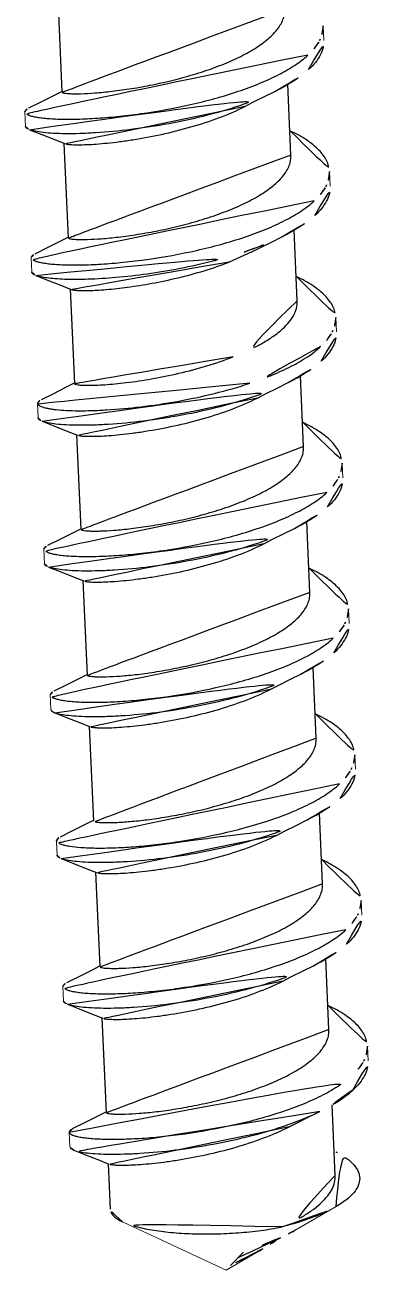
# Model space of a CAD drawing. Extents: x 16296675204 to 16296683393, y -37409618576 to -37409617244.
# Drawn here: x 16296678831.97 to 16296678836.52, y -37409617782 to -37409617765.51 of the extents above; entities that cross this region are included whole.
import ezdxf

# ---------------------------------------------------------------- set-up
doc = ezdxf.new("R2010")
doc.units = 0
doc.header["$LTSCALE"] = 10
doc.header["$MEASUREMENT"] = 0
doc.linetypes.add('ACAD_ISO02W100', pattern=[15, 12, -3])
doc.layers.get('0').update_dxf_attribs({"linetype": 'CONTINUOUS'})
doc.layers.add('虚线', color=8, linetype='ACAD_ISO02W100', lineweight=20)

msp = doc.modelspace()

# ---------------------------------------------------------------- linework, layer by layer
at = {"color": 7, "linetype": 'Continuous'}
for p, q in [((16296678832.401791, -37409617765.143341), (16296678832.45612, -37409617766.393822)), ((16296678835.495239, -37409617767.228951), (16296678835.45454, -37409617766.292374)), ((16296678832.373381, -37409617767.028862), (16296678832.49519, -37409617767.077873)), ((16296678832.48567, -37409617767.074043), (16296678832.540001, -37409617768.324516)), ((16296678835.579121, -37409617769.159653), (16296678835.53837, -37409617768.221848)), ((16296678834.96612, -37409617768.516792), (16296678834.67477, -37409617768.646591)), ((16296678832.453569, -37409617768.958076), (16296678832.579069, -37409617769.008553)), ((16296678832.569559, -37409617769.00473), (16296678832.62389, -37409617770.255211)), ((16296678835.663, -37409617771.09034), (16296678835.622311, -37409617770.153671)), ((16296678832.537451, -37409617770.888771), (16296678832.66296, -37409617770.939247)), ((16296678832.65344, -37409617770.935417), (16296678832.707769, -37409617772.185913)), ((16296678835.746889, -37409617773.021027), (16296678835.7062, -37409617772.084557)), ((16296678832.62134, -37409617772.819473), (16296678832.74684, -37409617772.869942)), ((16296678832.737329, -37409617772.866112), (16296678832.79166, -37409617774.1166)), ((16296678835.83077, -37409617774.951721), (16296678835.790051, -37409617774.014442)), ((16296678832.311001, -37409617774.572701), (16296678832.319429, -37409617774.590462)), ((16296678832.319429, -37409617774.590462), (16296678832.36323, -37409617774.616158)), ((16296678832.705219, -37409617774.75016), (16296678832.830721, -37409617774.800636)), ((16296678832.821211, -37409617774.796806), (16296678832.87554, -37409617776.047287)), ((16296678835.91466, -37409617776.882423), (16296678835.87396, -37409617775.945747)), ((16296678832.881571, -37409617776.053886), (16296678832.87554, -37409617776.047287)), ((16296678832.39493, -37409617776.328087), (16296678832.386499, -37409617776.310333)), ((16296678832.78911, -37409617776.680847), (16296678832.91461, -37409617776.731331)), ((16296678832.9051, -37409617776.727501), (16296678832.959431, -37409617777.977982)), ((16296678835.998541, -37409617778.81311), (16296678835.957861, -37409617777.876663)), ((16296678832.87299, -37409617778.611542), (16296678832.998489, -37409617778.662018)), ((16296678832.988979, -37409617778.658203), (16296678833.04331, -37409617779.908684)), ((16296678836.08243, -37409617780.743797), (16296678836.04175, -37409617779.807571)), ((16296678832.956869, -37409617780.542236), (16296678833.08238, -37409617780.592712)), ((16296678833.07287, -37409617780.58889), (16296678833.0991, -37409617781.192673)), ((16296678834.98979, -37409617781.740517), (16296678835.18498, -37409617781.648903)), ((16296678835.1227, -37409617781.716583), (16296678835.115459, -37409617781.720741)), ((16296678835.18498, -37409617781.648903), (16296678835.35778, -37409617781.568497)), ((16296678834.693319, -37409617781.938591), (16296678834.867809, -37409617781.760513)), ((16296678834.874861, -37409617781.795502), (16296678834.793409, -37409617781.835136)), ((16296678834.874861, -37409617781.795502), (16296678834.90074, -37409617781.782997)), ((16296678834.90074, -37409617781.782997), (16296678834.98979, -37409617781.740517))]:
    msp.add_line(p, q, dxfattribs=at)
for points in [[(16296678834.882231, -37409617766.586113), (16296678834.991529, -37409617766.530701), (16296678835.153021, -37409617766.450142), (16296678835.291611, -37409617766.381958)], [(16296678832.454281, -37409617766.39019), (16296678832.34803, -37409617766.444069), (16296678832.170509, -37409617766.532677), (16296678832.015341, -37409617766.609047)], [(16296678832.02767, -37409617766.893379), (16296678832.191059, -37409617766.956848), (16296678832.373381, -37409617767.028862)], [(16296678832.53816, -37409617768.320877), (16296678832.431919, -37409617768.374763), (16296678832.2544, -37409617768.463371), (16296678832.09922, -37409617768.539742)], [(16296678834.96612, -37409617768.516792), (16296678835.075411, -37409617768.461403), (16296678835.23691, -37409617768.380836), (16296678835.37549, -37409617768.312637)], [(16296678832.11158, -37409617768.824081), (16296678832.2691, -37409617768.885262), (16296678832.453569, -37409617768.958076)], [(16296678832.622049, -37409617770.251579), (16296678832.5158, -37409617770.305458), (16296678832.33828, -37409617770.394073), (16296678832.183109, -37409617770.470428)], [(16296678835.049999, -37409617770.447487), (16296678835.1593, -37409617770.392082), (16296678835.320789, -37409617770.311531), (16296678835.459379, -37409617770.24334)], [(16296678832.195459, -37409617770.754784), (16296678832.352989, -37409617770.815964), (16296678832.537451, -37409617770.888771)], [(16296678832.705931, -37409617772.182266), (16296678832.599689, -37409617772.236153), (16296678832.422159, -37409617772.32476), (16296678832.266991, -37409617772.401123)], [(16296678835.13389, -37409617772.378181), (16296678835.243179, -37409617772.322777), (16296678835.404671, -37409617772.242233), (16296678835.543261, -37409617772.174026)], [(16296678832.27935, -37409617772.685463), (16296678832.436871, -37409617772.746651), (16296678832.62134, -37409617772.819473)], [(16296678832.78982, -37409617774.112968), (16296678832.683571, -37409617774.166847), (16296678832.50605, -37409617774.255447), (16296678832.35088, -37409617774.331818)], [(16296678835.21777, -37409617774.308884), (16296678835.327061, -37409617774.253471), (16296678835.48856, -37409617774.172913), (16296678835.62715, -37409617774.104729)], [(16296678832.36323, -37409617774.616158), (16296678832.52076, -37409617774.677338), (16296678832.705219, -37409617774.75016)], [(16296678832.873699, -37409617776.043663), (16296678832.76746, -37409617776.097527), (16296678832.589939, -37409617776.186142), (16296678832.434759, -37409617776.262512)], [(16296678835.301649, -37409617776.239571), (16296678835.41095, -37409617776.184174), (16296678835.572439, -37409617776.103607), (16296678835.711029, -37409617776.035423)], [(16296678832.447109, -37409617776.546852), (16296678832.604639, -37409617776.608032), (16296678832.78911, -37409617776.680847)], [(16296678832.95759, -37409617777.97435), (16296678832.851339, -37409617778.028229), (16296678832.67382, -37409617778.116837), (16296678832.51865, -37409617778.193207)], [(16296678835.38554, -37409617778.170273), (16296678835.494829, -37409617778.114861), (16296678835.65633, -37409617778.034302), (16296678835.79491, -37409617777.966118)], [(16296678832.531, -37409617778.477547), (16296678832.68853, -37409617778.538727), (16296678832.87299, -37409617778.611542)], [(16296678833.04147, -37409617779.905037), (16296678832.93523, -37409617779.958923), (16296678832.7577, -37409617780.047531), (16296678832.60253, -37409617780.123901)], [(16296678835.469431, -37409617780.100952), (16296678835.57872, -37409617780.045563), (16296678835.74021, -37409617779.964996), (16296678835.878799, -37409617779.896797)], [(16296678832.614889, -37409617780.408241), (16296678832.772409, -37409617780.469421), (16296678832.956869, -37409617780.542236)]]:
    msp.add_lwpolyline(points, dxfattribs=at)
msp.add_arc((16296678835.162161, -37409617782.350769), 2.130513, 63.614215, 64.7460272, dxfattribs=at)
for points, knots in [([(16296678835.41135, -37409617765.298264), (16296678835.41234, -37409617765.321053), (16296678835.409309, -37409617765.367867), (16296678835.382601, -37409617765.463966), (16296678835.308081, -37409617765.584381), (16296678835.170931, -37409617765.716141), (16296678834.988359, -37409617765.840912), (16296678834.766529, -37409617765.956818), (16296678834.513411, -37409617766.06208), (16296678834.23843, -37409617766.154953), (16296678833.952049, -37409617766.234123), (16296678833.66523, -37409617766.298813), (16296678833.389009, -37409617766.348801), (16296678833.13405, -37409617766.384483), (16296678832.9102, -37409617766.406754), (16296678832.747101, -37409617766.416077), (16296678832.63863, -37409617766.417641), (16296678832.575781, -37409617766.416527), (16296678832.52597, -37409617766.413399), (16296678832.49328, -37409617766.409439), (16296678832.47369, -37409617766.404938), (16296678832.463779, -37409617766.401627), (16296678832.456289, -37409617766.397331), (16296678832.456129, -37409617766.393822)], [0, 0, 0, 0, 0.020473379, 0.041728798, 0.088965914, 0.145235111, 0.211407373, 0.286735407, 0.369456346, 0.45715445, 0.547003048, 0.635953711, 0.72089852, 0.798816075, 0.866904958, 0.922705167, 0.945348959, 0.964216136, 0.979137713, 0.990017197, 0.993933035, 0.996848199, 1, 1, 1, 1]), ([(16296678835.92135, -37409617765.517723), (16296678835.92264, -37409617765.546967), (16296678835.91728, -37409617765.607727), (16296678835.89723, -37409617765.665154), (16296678835.884199, -37409617765.693207)], [0, 0, 0, 0, 0.48629063, 1, 1, 1, 1]), ([(16296678835.884199, -37409617765.693207), (16296678835.882589, -37409617765.696663), (16296678835.875891, -37409617765.710632), (16296678835.868521, -37409617765.724281), (16296678835.862631, -37409617765.734383)], [0, 0, 0, 0, 0.245707587, 1, 1, 1, 1]), ([(16296678835.72937, -37409617766.097992), (16296678835.76149, -37409617766.068321), (16296678835.818781, -37409617766.008522), (16296678835.884899, -37409617765.910873), (16296678835.92412, -37409617765.811287), (16296678835.93117, -37409617765.743317), (16296678835.929741, -37409617765.710823)], [0, 0, 0, 0, 0.292041526, 0.550741374, 0.78281625, 1, 1, 1, 1]), ([(16296678835.862631, -37409617765.734383), (16296678835.854031, -37409617765.74913), (16296678835.813669, -37409617765.811333), (16296678835.76284, -37409617765.866257), (16296678835.720989, -37409617765.904922)], [0, 0, 0, 0, 0.230554103, 1, 1, 1, 1]), ([(16296678835.720989, -37409617765.904922), (16296678835.66835, -37409617765.953552), (16296678835.544439, -37409617766.047241), (16296678835.32917, -37409617766.170563), (16296678835.07604, -37409617766.285439), (16296678834.687201, -37409617766.428596), (16296678834.16083, -37409617766.570549), (16296678833.620609, -37409617766.668121), (16296678833.196211, -37409617766.719688), (16296678832.90448, -37409617766.74382), (16296678832.64188, -37409617766.754898), (16296678832.444679, -37409617766.754272), (16296678832.307079, -37409617766.747612), (16296678832.220619, -37409617766.74044), (16296678832.146111, -37409617766.731018), (16296678832.08448, -37409617766.71991), (16296678832.03484, -37409617766.706581), (16296678831.995331, -37409617766.691544), (16296678831.96776, -37409617766.6716), (16296678831.967091, -37409617766.656898)], [0, 0, 0, 0, 0.054597863, 0.117772364, 0.188714815, 0.266126351, 0.433268236, 0.603274144, 0.683953964, 0.758925557, 0.826238258, 0.884142891, 0.909099898, 0.931175109, 0.95025002, 0.966227437, 0.979060216, 0.988785799, 1, 1, 1, 1]), ([(16296678835.291611, -37409617766.381958), (16296678835.376101, -37409617766.340599), (16296678835.529341, -37409617766.256706), (16296678835.670389, -37409617766.152481), (16296678835.72937, -37409617766.097992)], [0, 0, 0, 0, 0.539521217, 1, 1, 1, 1]), ([(16296678832.02767, -37409617766.893379), (16296678832.051889, -37409617766.902718), (16296678832.112221, -37409617766.917732), (16296678832.21841, -37409617766.933182), (16296678832.35388, -37409617766.943626), (16296678832.516279, -37409617766.948174), (16296678832.70298, -37409617766.945938), (16296678832.99139, -37409617766.932518), (16296678833.38678, -37409617766.894852), (16296678833.882959, -37409617766.818314), (16296678834.38467, -37409617766.708557), (16296678834.858509, -37409617766.56794), (16296678835.15556, -37409617766.448547), (16296678835.291611, -37409617766.381958)], [0, 0, 0, 0, 0.023274835, 0.055459237, 0.096230148, 0.145031457, 0.201128559, 0.263646902, 0.403927526, 0.557104088, 0.713663413, 0.864151134, 1, 1, 1, 1]), ([(16296678831.967091, -37409617766.656898), (16296678831.9669, -37409617766.652878), (16296678831.969271, -37409617766.64373), (16296678831.97928, -37409617766.631599), (16296678831.995041, -37409617766.61969), (16296678832.007971, -37409617766.612663), (16296678832.015341, -37409617766.609047)], [0, 0, 0, 0, 0.169903477, 0.38015767, 0.653504715, 1, 1, 1, 1]), ([(16296678834.882231, -37409617766.586098), (16296678834.77326, -37409617766.641769), (16296678834.53845, -37409617766.742119), (16296678834.16783, -37409617766.862289), (16296678833.783899, -37409617766.957581), (16296678833.46699, -37409617767.016777), (16296678833.227131, -37409617767.051369), (16296678833.06506, -37409617767.070297), (16296678832.91885, -37409617767.083313), (16296678832.79105, -37409617767.090881), (16296678832.68392, -37409617767.093674), (16296678832.599369, -37409617767.092262), (16296678832.543659, -37409617767.088272), (16296678832.51165, -37409617767.082901), (16296678832.49987, -37409617767.079758), (16296678832.495199, -37409617767.077858)], [0, 0, 0, 0, 0.149149321, 0.310484672, 0.474509807, 0.630988682, 0.703233264, 0.769884543, 0.829849333, 0.882139273, 0.925907836, 0.960437192, 0.985216736, 0.99385246, 1, 1, 1, 1]), ([(16296678831.975479, -37409617766.849953), (16296678831.975651, -37409617766.853958), (16296678831.97883, -37409617766.862846), (16296678831.98984, -37409617766.874062), (16296678832.00655, -37409617766.884552), (16296678832.020029, -37409617766.890427), (16296678832.02767, -37409617766.893379)], [0, 0, 0, 0, 0.170000844, 0.380271754, 0.653548251, 1, 1, 1, 1]), ([(16296678835.489281, -37409617766.911568), (16296678835.563601, -37409617766.946892), (16296678835.697109, -37409617767.019417), (16296678835.84133, -37409617767.132309), (16296678835.924219, -37409617767.228943), (16296678835.96822, -37409617767.300262), (16296678835.996309, -37409617767.373528), (16296678836.00415, -37409617767.423782), (16296678836.00523, -37409617767.448448)], [0, 0, 0, 0, 0.316990066, 0.583646465, 0.699612004, 0.805856751, 0.904870208, 1, 1, 1, 1]), ([(16296678835.49522, -37409617767.228951), (16296678835.49621, -37409617767.251747), (16296678835.49321, -37409617767.298561), (16296678835.466471, -37409617767.394661), (16296678835.391979, -37409617767.515083), (16296678835.25482, -37409617767.646843), (16296678835.07225, -37409617767.771606), (16296678834.85041, -37409617767.887497), (16296678834.59729, -37409617767.992767), (16296678834.322321, -37409617768.085632), (16296678834.03594, -37409617768.16481), (16296678833.749109, -37409617768.2295), (16296678833.472891, -37409617768.279503), (16296678833.21793, -37409617768.315178), (16296678832.99408, -37409617768.337448), (16296678832.83098, -37409617768.346764), (16296678832.722521, -37409617768.348343), (16296678832.65966, -37409617768.347214), (16296678832.609859, -37409617768.344093), (16296678832.577169, -37409617768.340141), (16296678832.55757, -37409617768.335617), (16296678832.54767, -37409617768.332321), (16296678832.540159, -37409617768.328033), (16296678832.54001, -37409617768.324516)], [0, 0, 0, 0, 0.020473109, 0.041728852, 0.088964898, 0.145233819, 0.211407294, 0.286736722, 0.36945788, 0.457155013, 0.547002835, 0.63595387, 0.720899785, 0.798817581, 0.86690496, 0.922702885, 0.945351231, 0.964212898, 0.979139644, 0.990015343, 0.993929586, 0.996847636, 1, 1, 1, 1]), ([(16296678836.00523, -37409617767.448448), (16296678836.006531, -37409617767.477821), (16296678836.00111, -37409617767.538818), (16296678835.9809, -37409617767.596443), (16296678835.96776, -37409617767.624588)], [0, 0, 0, 0, 0.486192478, 1, 1, 1, 1]), ([(16296678835.813259, -37409617768.028687), (16296678835.84536, -37409617767.999031), (16296678835.90262, -37409617767.939262), (16296678835.968731, -37409617767.84166), (16296678836.007959, -37409617767.742126), (16296678836.015039, -37409617767.674202), (16296678836.01363, -37409617767.641724)], [0, 0, 0, 0, 0.292048077, 0.550747257, 0.782820688, 1, 1, 1, 1]), ([(16296678835.947559, -37409617767.663277), (16296678835.93894, -37409617767.678177), (16296678835.898399, -37409617767.741096), (16296678835.84713, -37409617767.796593), (16296678835.804871, -37409617767.835617)], [0, 0, 0, 0, 0.230375107, 1, 1, 1, 1]), ([(16296678835.96776, -37409617767.624588), (16296678835.966249, -37409617767.627831), (16296678835.95994, -37409617767.640953), (16296678835.953051, -37409617767.653778), (16296678835.947559, -37409617767.663277)], [0, 0, 0, 0, 0.245966155, 1, 1, 1, 1]), ([(16296678835.804871, -37409617767.835617), (16296678835.75223, -37409617767.884247), (16296678835.6283, -37409617767.977951), (16296678835.41301, -37409617768.101273), (16296678835.15984, -37409617768.216164), (16296678834.77095, -37409617768.359337), (16296678834.244551, -37409617768.501282), (16296678833.704309, -37409617768.598846), (16296678833.27989, -37409617768.650398), (16296678832.988171, -37409617768.67453), (16296678832.725599, -37409617768.685593), (16296678832.528419, -37409617768.684967), (16296678832.390841, -37409617768.678299), (16296678832.304399, -37409617768.671127), (16296678832.22991, -37409617768.661697), (16296678832.168289, -37409617768.650589), (16296678832.11867, -37409617768.637253), (16296678832.07917, -37409617768.622223), (16296678832.05163, -37409617768.602257), (16296678832.05097, -37409617768.587563)], [0, 0, 0, 0, 0.054600543, 0.117783657, 0.188737132, 0.266159541, 0.433309613, 0.60331789, 0.684002339, 0.758972711, 0.826278771, 0.884173677, 0.909125167, 0.931195935, 0.950266523, 0.966240412, 0.979069487, 0.988791659, 1, 1, 1, 1]), ([(16296678835.37549, -37409617768.312637), (16296678835.45998, -37409617768.271301), (16296678835.61322, -37409617768.187424), (16296678835.754271, -37409617768.083183), (16296678835.813259, -37409617768.028687)], [0, 0, 0, 0, 0.53945091, 1, 1, 1, 1]), ([(16296678834.875441, -37409617768.513512), (16296678834.920389, -37409617768.498543), (16296678835.09008, -37409617768.439453), (16296678835.256639, -37409617768.370819), (16296678835.37549, -37409617768.312637)], [0, 0, 0, 0, 0.263643768, 1, 1, 1, 1]), ([(16296678832.05097, -37409617768.587563), (16296678832.050791, -37409617768.583549), (16296678832.053169, -37409617768.574402), (16296678832.063181, -37409617768.562279), (16296678832.07893, -37409617768.550377), (16296678832.09185, -37409617768.543343), (16296678832.09922, -37409617768.539742)], [0, 0, 0, 0, 0.169915353, 0.380200073, 0.6535533, 1, 1, 1, 1]), ([(16296678832.11158, -37409617768.824081), (16296678832.13167, -37409617768.831833), (16296678832.18047, -37409617768.844887), (16296678832.26548, -37409617768.859108), (16296678832.37225, -37409617768.869881), (16296678832.55401, -37409617768.87941), (16296678832.82428, -37409617768.877449), (16296678833.189859, -37409617768.854301), (16296678833.597231, -37409617768.807579), (16296678834.026449, -37409617768.736267), (16296678834.456591, -37409617768.640587), (16296678834.738581, -37409617768.55909), (16296678834.875441, -37409617768.513512)], [0, 0, 0, 0, 0.023014529, 0.053783274, 0.092115092, 0.13766088, 0.248319327, 0.380822512, 0.529134388, 0.68649583, 0.845784146, 1, 1, 1, 1]), ([(16296678834.67477, -37409617768.646591), (16296678834.56595, -37409617768.689133), (16296678834.341419, -37409617768.765717), (16296678833.998911, -37409617768.857758), (16296678833.659559, -37409617768.929047), (16296678833.342131, -37409617768.979553), (16296678833.099211, -37409617769.006607), (16296678832.92905, -37409617769.01873), (16296678832.823919, -37409617769.023247), (16296678832.735901, -37409617769.024178), (16296678832.666241, -37409617769.021988), (16296678832.620081, -37409617769.017937), (16296678832.59321, -37409617769.013031), (16296678832.583151, -37409617769.010208), (16296678832.579081, -37409617769.008553)], [0, 0, 0, 0, 0.163619595, 0.331822259, 0.496383853, 0.648977094, 0.781754885, 0.838514165, 0.887839372, 0.92908934, 0.961746733, 0.985430199, 0.993851252, 1, 1, 1, 1]), ([(16296678832.059361, -37409617768.780663), (16296678832.059549, -37409617768.784683), (16296678832.062731, -37409617768.793571), (16296678832.07374, -37409617768.804771), (16296678832.09046, -37409617768.815247), (16296678832.103939, -37409617768.821129), (16296678832.11158, -37409617768.824081)], [0, 0, 0, 0, 0.169972294, 0.380251106, 0.653586153, 1, 1, 1, 1]), ([(16296678835.57214, -37409617768.841766), (16296678835.64662, -37409617768.877129), (16296678835.78042, -37409617768.949722), (16296678835.924971, -37409617769.062759), (16296678836.008039, -37409617769.159523), (16296678836.052111, -37409617769.230949), (16296678836.08024, -37409617769.304321), (16296678836.088051, -37409617769.354637), (16296678836.08913, -37409617769.379349)], [0, 0, 0, 0, 0.317069623, 0.583760876, 0.699715129, 0.805931528, 0.904908301, 1, 1, 1, 1]), ([(16296678835.579121, -37409617769.159653), (16296678835.58057, -37409617769.193069), (16296678835.572309, -37409617769.26339), (16296678835.528151, -37409617769.365547), (16296678835.454741, -37409617769.46505), (16296678835.354151, -37409617769.561478), (16296678835.228451, -37409617769.654427), (16296678835.02235, -37409617769.777443), (16296678834.850309, -37409617769.854233), (16296678834.72929, -37409617769.901543)], [0, 0, 0, 0, 0.084468713, 0.175528037, 0.278039555, 0.394648873, 0.526115147, 0.671938529, 1, 1, 1, 1]), ([(16296678836.08913, -37409617769.379349), (16296678836.090389, -37409617769.408524), (16296678836.085039, -37409617769.469063), (16296678836.06509, -37409617769.526291), (16296678836.05212, -37409617769.554268)], [0, 0, 0, 0, 0.486351794, 1, 1, 1, 1]), ([(16296678835.897141, -37409617769.959381), (16296678835.92927, -37409617769.929703), (16296678835.986549, -37409617769.869904), (16296678836.052679, -37409617769.77224), (16296678836.09189, -37409617769.672653), (16296678836.09894, -37409617769.604668), (16296678836.097509, -37409617769.572166)], [0, 0, 0, 0, 0.292051707, 0.550748806, 0.782818398, 1, 1, 1, 1]), ([(16296678836.02981, -37409617769.596779), (16296678836.021219, -37409617769.611443), (16296678835.980961, -37409617769.673241), (16296678835.930389, -37409617769.727852), (16296678835.88875, -37409617769.766312)], [0, 0, 0, 0, 0.230654947, 1, 1, 1, 1]), ([(16296678836.05212, -37409617769.554268), (16296678836.05047, -37409617769.557831), (16296678836.04355, -37409617769.572273), (16296678836.035919, -37409617769.586357), (16296678836.02981, -37409617769.596779)], [0, 0, 0, 0, 0.245565464, 1, 1, 1, 1]), ([(16296678835.88875, -37409617769.766312), (16296678835.835461, -37409617769.815536), (16296678835.70982, -37409617769.910332), (16296678835.491369, -37409617770.034859), (16296678835.23439, -37409617770.150726), (16296678835.048719, -37409617770.218567), (16296678834.950939, -37409617770.251129)], [0, 0, 0, 0, 0.204888905, 0.442210902, 0.708951981, 1, 1, 1, 1]), ([(16296678834.72929, -37409617769.901543), (16296678834.61388, -37409617769.946663), (16296678834.37569, -37409617770.027237), (16296678834.01317, -37409617770.122528), (16296678833.65675, -37409617770.194588), (16296678833.37322, -37409617770.236923), (16296678833.16618, -37409617770.259567), (16296678833.03163, -37409617770.270714), (16296678832.91387, -37409617770.277092), (16296678832.8148, -37409617770.279259), (16296678832.73579, -37409617770.277786), (16296678832.678431, -37409617770.27356), (16296678832.643881, -37409617770.267578), (16296678832.628031, -37409617770.26152), (16296678832.62398, -37409617770.257111), (16296678832.623899, -37409617770.255211)], [0, 0, 0, 0, 0.172480272, 0.34952702, 0.521413894, 0.678347525, 0.748337476, 0.811271997, 0.866244616, 0.912441095, 0.949215814, 0.976059777, 0.99272841, 0.997353392, 1, 1, 1, 1]), ([(16296678835.459379, -37409617770.24334), (16296678835.543871, -37409617770.201988), (16296678835.697109, -37409617770.118103), (16296678835.83816, -37409617770.01387), (16296678835.897141, -37409617769.959381)], [0, 0, 0, 0, 0.539499968, 1, 1, 1, 1]), ([(16296678834.950939, -37409617770.251129), (16296678834.79628, -37409617770.302643), (16296678834.477461, -37409617770.393044), (16296678833.99329, -37409617770.495148), (16296678833.51713, -37409617770.566383), (16296678833.13839, -37409617770.601517), (16296678832.86178, -37409617770.614182), (16296678832.68178, -37409617770.61644), (16296678832.524139, -37409617770.612389), (16296678832.40799, -37409617770.604027), (16296678832.32822, -37409617770.594269), (16296678832.27861, -37409617770.586212), (16296678832.236151, -37409617770.577164), (16296678832.200991, -37409617770.567207), (16296678832.17317, -37409617770.556511), (16296678832.152691, -37409617770.545097), (16296678832.13912, -37409617770.532883), (16296678832.135059, -37409617770.522781), (16296678832.134859, -37409617770.518288)], [0, 0, 0, 0, 0.169969886, 0.345127085, 0.515660394, 0.671738197, 0.74149642, 0.804356511, 0.859406159, 0.905882318, 0.925710051, 0.943188311, 0.958273757, 0.970953616, 0.981258983, 0.989287038, 0.995306043, 1, 1, 1, 1]), ([(16296678832.195471, -37409617770.754784), (16296678832.219681, -37409617770.764107), (16296678832.28002, -37409617770.779129), (16296678832.386221, -37409617770.794571), (16296678832.521709, -37409617770.805023), (16296678832.68412, -37409617770.809547), (16296678832.87084, -37409617770.80732), (16296678833.15925, -37409617770.793892), (16296678833.55464, -37409617770.756233), (16296678834.0508, -37409617770.67968), (16296678834.55249, -37409617770.569931), (16296678835.02631, -37409617770.429321), (16296678835.323339, -37409617770.309929), (16296678835.459379, -37409617770.24334)], [0, 0, 0, 0, 0.023277942, 0.0554649, 0.096239823, 0.145048108, 0.201149802, 0.263671785, 0.403950559, 0.557120703, 0.713681163, 0.864163486, 1, 1, 1, 1]), ([(16296678832.134859, -37409617770.518288), (16296678832.13467, -37409617770.514267), (16296678832.137039, -37409617770.505119), (16296678832.147051, -37409617770.492981), (16296678832.1628, -37409617770.481079), (16296678832.175739, -37409617770.474037), (16296678832.183109, -37409617770.470428)], [0, 0, 0, 0, 0.169906992, 0.380145026, 0.653498445, 1, 1, 1, 1]), ([(16296678835.049999, -37409617770.447487), (16296678834.941031, -37409617770.503159), (16296678834.706221, -37409617770.603508), (16296678834.33559, -37409617770.723679), (16296678833.95166, -37409617770.81897), (16296678833.63475, -37409617770.878159), (16296678833.39488, -37409617770.912758), (16296678833.232821, -37409617770.931686), (16296678833.086599, -37409617770.944702), (16296678832.958811, -37409617770.952263), (16296678832.851681, -37409617770.955063), (16296678832.76713, -37409617770.953651), (16296678832.71142, -37409617770.949661), (16296678832.679411, -37409617770.944283), (16296678832.667629, -37409617770.941139), (16296678832.66296, -37409617770.939247)], [0, 0, 0, 0, 0.149150169, 0.310486837, 0.474513135, 0.630992301, 0.703238111, 0.769888065, 0.829853885, 0.882142426, 0.925910121, 0.960439367, 0.985215964, 0.993851966, 1, 1, 1, 1]), ([(16296678832.14324, -37409617770.711357), (16296678832.143431, -37409617770.71537), (16296678832.14662, -37409617770.724258), (16296678832.157631, -37409617770.735474), (16296678832.174339, -37409617770.745949), (16296678832.18782, -37409617770.751823), (16296678832.195471, -37409617770.754784)], [0, 0, 0, 0, 0.170001417, 0.38031259, 0.653588561, 1, 1, 1, 1]), ([(16296678835.65708, -37409617770.772972), (16296678835.73139, -37409617770.808296), (16296678835.864889, -37409617770.880821), (16296678836.0091, -37409617770.993713), (16296678836.09199, -37409617771.090317), (16296678836.135981, -37409617771.161629), (16296678836.16408, -37409617771.234894), (16296678836.171909, -37409617771.285133), (16296678836.173, -37409617771.309799)], [0, 0, 0, 0, 0.317000232, 0.583666773, 0.699629161, 0.805867642, 0.904875914, 1, 1, 1, 1]), ([(16296678835.662991, -37409617771.09034), (16296678835.66398, -37409617771.113129), (16296678835.66098, -37409617771.15995), (16296678835.634239, -37409617771.25605), (16296678835.55975, -37409617771.376457), (16296678835.42259, -37409617771.508217), (16296678835.240021, -37409617771.633003), (16296678835.018181, -37409617771.748894), (16296678834.76506, -37409617771.854156), (16296678834.490089, -37409617771.947021), (16296678834.203699, -37409617772.026192), (16296678833.916889, -37409617772.090889), (16296678833.640659, -37409617772.140877), (16296678833.3857, -37409617772.176559), (16296678833.16185, -37409617772.198837), (16296678832.998751, -37409617772.208153), (16296678832.890289, -37409617772.209717), (16296678832.827431, -37409617772.208603), (16296678832.77763, -37409617772.205482), (16296678832.74494, -37409617772.201523), (16296678832.72534, -37409617772.197006), (16296678832.715441, -37409617772.19371), (16296678832.70793, -37409617772.189407), (16296678832.707781, -37409617772.185913)], [0, 0, 0, 0, 0.020473002, 0.041729138, 0.088965208, 0.145233793, 0.211406747, 0.286736229, 0.369457741, 0.457155141, 0.54700295, 0.635953768, 0.720899608, 0.798817914, 0.866905807, 0.922703783, 0.945350945, 0.964213393, 0.979140238, 0.990015267, 0.993930377, 0.996848763, 1, 1, 1, 1]), ([(16296678836.173, -37409617771.309799), (16296678836.174299, -37409617771.339104), (16296678836.168921, -37409617771.399933), (16296678836.148821, -37409617771.457397), (16296678836.135759, -37409617771.485489)], [0, 0, 0, 0, 0.486262534, 1, 1, 1, 1]), ([(16296678836.135759, -37409617771.485489), (16296678836.13418, -37409617771.488876), (16296678836.127609, -37409617771.502563), (16296678836.120399, -37409617771.515953), (16296678836.114639, -37409617771.525848)], [0, 0, 0, 0, 0.245792502, 1, 1, 1, 1]), ([(16296678835.98103, -37409617771.890083), (16296678836.013149, -37409617771.860397), (16296678836.070419, -37409617771.800613), (16296678836.136551, -37409617771.702957), (16296678836.17576, -37409617771.603394), (16296678836.182819, -37409617771.535423), (16296678836.181391, -37409617771.502937)], [0, 0, 0, 0, 0.292042019, 0.550739331, 0.782814934, 1, 1, 1, 1]), ([(16296678836.114639, -37409617771.525848), (16296678836.106039, -37409617771.540649), (16296678836.065611, -37409617771.603104), (16296678836.014629, -37409617771.658211), (16296678835.972639, -37409617771.697006)], [0, 0, 0, 0, 0.230493294, 1, 1, 1, 1]), ([(16296678835.972639, -37409617771.697006), (16296678835.92, -37409617771.745628), (16296678835.796089, -37409617771.839317), (16296678835.58082, -37409617771.962631), (16296678835.32769, -37409617772.077507), (16296678834.938841, -37409617772.220688), (16296678834.41247, -37409617772.362633), (16296678833.87225, -37409617772.460213), (16296678833.447849, -37409617772.511757), (16296678833.15612, -37409617772.535896), (16296678832.89353, -37409617772.546967), (16296678832.696329, -37409617772.546356), (16296678832.558729, -37409617772.539703), (16296678832.472269, -37409617772.532516), (16296678832.39777, -37409617772.523102), (16296678832.33614, -37409617772.511993), (16296678832.286501, -37409617772.498657), (16296678832.246981, -37409617772.483627), (16296678832.219419, -37409617772.463676), (16296678832.21874, -37409617772.448967)], [0, 0, 0, 0, 0.054597986, 0.117772217, 0.188715866, 0.266129497, 0.433272362, 0.603276075, 0.683956074, 0.75892818, 0.826240366, 0.884144047, 0.90910043, 0.931175064, 0.950249452, 0.966226519, 0.979059587, 0.988785469, 1, 1, 1, 1]), ([(16296678835.543261, -37409617772.174026), (16296678835.62776, -37409617772.132683), (16296678835.781, -37409617772.04879), (16296678835.92205, -37409617771.944557), (16296678835.98103, -37409617771.890083)], [0, 0, 0, 0, 0.539524449, 1, 1, 1, 1]), ([(16296678832.27935, -37409617772.685463), (16296678832.30357, -37409617772.694809), (16296678832.363911, -37409617772.709824), (16296678832.47011, -37409617772.725273), (16296678832.605579, -37409617772.73571), (16296678832.767981, -37409617772.740242), (16296678832.954679, -37409617772.738007), (16296678833.24308, -37409617772.724586), (16296678833.63847, -37409617772.686928), (16296678834.13464, -37409617772.610382), (16296678834.636339, -37409617772.500641), (16296678835.11017, -37409617772.360023), (16296678835.407209, -37409617772.240623), (16296678835.543261, -37409617772.174026)], [0, 0, 0, 0, 0.023277451, 0.055464633, 0.09623774, 0.14503984, 0.201136904, 0.263654313, 0.403933677, 0.557110773, 0.713667872, 0.864152084, 1, 1, 1, 1]), ([(16296678832.21874, -37409617772.448967), (16296678832.218559, -37409617772.444962), (16296678832.22093, -37409617772.435806), (16296678832.23094, -37409617772.423683), (16296678832.246691, -37409617772.411774), (16296678832.259621, -37409617772.404732), (16296678832.266991, -37409617772.401123)], [0, 0, 0, 0, 0.16990336, 0.380157728, 0.653503805, 1, 1, 1, 1]), ([(16296678835.13389, -37409617772.378181), (16296678835.02492, -37409617772.433853), (16296678834.7901, -37409617772.534203), (16296678834.419479, -37409617772.654373), (16296678834.03554, -37409617772.749657), (16296678833.71863, -37409617772.808853), (16296678833.47876, -37409617772.843452), (16296678833.3167, -37409617772.862381), (16296678833.170481, -37409617772.875389), (16296678833.0427, -37409617772.882973), (16296678832.93556, -37409617772.885742), (16296678832.851009, -37409617772.884354), (16296678832.7953, -37409617772.880348), (16296678832.7633, -37409617772.874977), (16296678832.75152, -37409617772.871834), (16296678832.746849, -37409617772.869942)], [0, 0, 0, 0, 0.149151547, 0.310488778, 0.474514623, 0.630994236, 0.703239379, 0.769892041, 0.82985295, 0.88214777, 0.925908982, 0.960442813, 0.985217861, 0.993857596, 1, 1, 1, 1]), ([(16296678832.227131, -37409617772.642014), (16296678832.22731, -37409617772.646027), (16296678832.23048, -37409617772.654922), (16296678832.241489, -37409617772.666138), (16296678832.258209, -37409617772.676643), (16296678832.2717, -37409617772.68251), (16296678832.27935, -37409617772.685463)], [0, 0, 0, 0, 0.169972429, 0.380207642, 0.653495903, 1, 1, 1, 1]), ([(16296678835.740669, -37409617772.703529), (16296678835.815029, -37409617772.738853), (16296678835.94861, -37409617772.811394), (16296678836.092911, -37409617772.924316), (16296678836.17585, -37409617773.020973), (16296678836.21987, -37409617773.092323), (16296678836.247971, -37409617773.165611), (16296678836.2558, -37409617773.215881), (16296678836.256889, -37409617773.240547)], [0, 0, 0, 0, 0.31700398, 0.58366878, 0.699633119, 0.805873057, 0.904878898, 1, 1, 1, 1]), ([(16296678835.746889, -37409617773.021027), (16296678835.747881, -37409617773.043823), (16296678835.744841, -37409617773.090637), (16296678835.718149, -37409617773.186752), (16296678835.64362, -37409617773.307152), (16296678835.50647, -37409617773.438911), (16296678835.323891, -37409617773.563683), (16296678835.10207, -37409617773.679588), (16296678834.848949, -37409617773.784851), (16296678834.573971, -37409617773.877724), (16296678834.28759, -37409617773.956886), (16296678834.000771, -37409617774.021584), (16296678833.72455, -37409617774.071571), (16296678833.469589, -37409617774.107246), (16296678833.245741, -37409617774.129517), (16296678833.08264, -37409617774.138847), (16296678832.974171, -37409617774.140419), (16296678832.91131, -37409617774.139297), (16296678832.861509, -37409617774.136169), (16296678832.828819, -37409617774.132217), (16296678832.809231, -37409617774.127708), (16296678832.79932, -37409617774.124397), (16296678832.791821, -37409617774.12011), (16296678832.79166, -37409617774.1166)], [0, 0, 0, 0, 0.020473564, 0.04172826, 0.088965556, 0.145235416, 0.211408292, 0.286736393, 0.36945677, 0.457154207, 0.547002859, 0.635953903, 0.72089867, 0.798815541, 0.866903441, 0.922703135, 0.9453491, 0.964214973, 0.979136713, 0.990017623, 0.993931108, 0.99684619, 1, 1, 1, 1]), ([(16296678836.256889, -37409617773.240547), (16296678836.258181, -37409617773.26989), (16296678836.252781, -37409617773.330788), (16296678836.23262, -37409617773.388321), (16296678836.219521, -37409617773.416443)], [0, 0, 0, 0, 0.486228803, 1, 1, 1, 1]), ([(16296678836.064911, -37409617773.82077), (16296678836.097019, -37409617773.791107), (16296678836.15428, -37409617773.731331), (16296678836.22039, -37409617773.63372), (16296678836.259621, -37409617773.534187), (16296678836.266701, -37409617773.466248), (16296678836.26528, -37409617773.433769)], [0, 0, 0, 0, 0.292052229, 0.550751429, 0.782822512, 1, 1, 1, 1]), ([(16296678836.198681, -37409617773.456284), (16296678836.190069, -37409617773.4711), (16296678836.14962, -37409617773.533653), (16296678836.098579, -37409617773.588852), (16296678836.05652, -37409617773.627701)], [0, 0, 0, 0, 0.23046739, 1, 1, 1, 1]), ([(16296678836.219521, -37409617773.416443), (16296678836.21797, -37409617773.419777), (16296678836.211479, -37409617773.433289), (16296678836.204359, -37409617773.446503), (16296678836.198681, -37409617773.456284)], [0, 0, 0, 0, 0.245845959, 1, 1, 1, 1]), ([(16296678836.05652, -37409617773.627701), (16296678836.00388, -37409617773.676331), (16296678835.87995, -37409617773.770027), (16296678835.66464, -37409617773.893356), (16296678835.411449, -37409617774.008263), (16296678835.022551, -37409617774.151443), (16296678834.49613, -37409617774.293373), (16296678833.95587, -37409617774.390953), (16296678833.531441, -37409617774.44249), (16296678833.239719, -37409617774.466614), (16296678832.97716, -37409617774.477669), (16296678832.779989, -37409617774.477043), (16296678832.64242, -37409617774.470383), (16296678832.55599, -37409617774.463203), (16296678832.481501, -37409617774.453773), (16296678832.419901, -37409617774.442657), (16296678832.370279, -37409617774.429321), (16296678832.330799, -37409617774.414291), (16296678832.30327, -37409617774.394318), (16296678832.302629, -37409617774.379631)], [0, 0, 0, 0, 0.054603244, 0.117790983, 0.188748185, 0.266174072, 0.433328141, 0.603342662, 0.684027826, 0.758996965, 0.826299971, 0.88419148, 0.909141168, 0.931210114, 0.950278412, 0.96625021, 0.979076455, 0.988795864, 1, 1, 1, 1]), ([(16296678835.62715, -37409617774.104729), (16296678835.711639, -37409617774.06337), (16296678835.86488, -37409617773.979492), (16296678836.00593, -37409617773.875252), (16296678836.064911, -37409617773.82077)], [0, 0, 0, 0, 0.539494874, 1, 1, 1, 1]), ([(16296678832.363239, -37409617774.616158), (16296678832.387461, -37409617774.625511), (16296678832.447809, -37409617774.640511), (16296678832.55401, -37409617774.655968), (16296678832.689501, -37409617774.666397), (16296678832.85191, -37409617774.670937), (16296678833.03862, -37409617774.668709), (16296678833.327021, -37409617774.655273), (16296678833.72241, -37409617774.617607), (16296678834.21858, -37409617774.541069), (16296678834.72028, -37409617774.431313), (16296678835.19409, -37409617774.290703), (16296678835.49111, -37409617774.17131), (16296678835.62715, -37409617774.104729)], [0, 0, 0, 0, 0.023283223, 0.05546621, 0.09624573, 0.145052013, 0.201149906, 0.263670519, 0.403945888, 0.55712444, 0.713687283, 0.864163515, 1, 1, 1, 1]), ([(16296678832.302629, -37409617774.379631), (16296678832.30245, -37409617774.37561), (16296678832.304831, -37409617774.36647), (16296678832.31484, -37409617774.354347), (16296678832.330589, -37409617774.342453), (16296678832.34351, -37409617774.335419), (16296678832.35087, -37409617774.331818)], [0, 0, 0, 0, 0.16992357, 0.38022582, 0.65358107, 1, 1, 1, 1]), ([(16296678835.21776, -37409617774.308884), (16296678835.108801, -37409617774.364548), (16296678834.873989, -37409617774.464897), (16296678834.50338, -37409617774.58506), (16296678834.11945, -37409617774.680351), (16296678833.802549, -37409617774.73954), (16296678833.562679, -37409617774.774139), (16296678833.40062, -37409617774.793068), (16296678833.2544, -37409617774.806084), (16296678833.12661, -37409617774.813652), (16296678833.01947, -37409617774.816437), (16296678832.934919, -37409617774.815041), (16296678832.8792, -37409617774.811043), (16296678832.847191, -37409617774.805656), (16296678832.8354, -37409617774.802528), (16296678832.83073, -37409617774.800636)], [0, 0, 0, 0, 0.149146896, 0.310480309, 0.47450344, 0.630980145, 0.703226469, 0.769875206, 0.829841981, 0.882131615, 0.92589884, 0.960430965, 0.98521186, 0.9938523, 1, 1, 1, 1]), ([(16296678835.823759, -37409617774.633827), (16296678835.898239, -37409617774.669189), (16296678836.032049, -37409617774.741783), (16296678836.1766, -37409617774.854813), (16296678836.25968, -37409617774.951576), (16296678836.303749, -37409617775.022987), (16296678836.331881, -37409617775.096367), (16296678836.339701, -37409617775.14669), (16296678836.34078, -37409617775.171387)], [0, 0, 0, 0, 0.317074859, 0.583767401, 0.69972188, 0.805937477, 0.904912273, 1, 1, 1, 1]), ([(16296678835.830759, -37409617774.951721), (16296678835.83173, -37409617774.973877), (16296678835.828951, -37409617775.019333), (16296678835.803869, -37409617775.112541), (16296678835.73377, -37409617775.229584), (16296678835.60391, -37409617775.358208), (16296678835.46446, -37409617775.456497), (16296678835.333771, -37409617775.532516), (16296678835.18335, -37409617775.60981), (16296678834.97715, -37409617775.698486), (16296678834.712811, -37409617775.791153), (16296678834.435659, -37409617775.871048), (16296678834.15576, -37409617775.93737), (16296678833.88328, -37409617775.989777), (16296678833.628151, -37409617776.028473), (16296678833.3997, -37409617776.054169), (16296678833.229799, -37409617776.066452), (16296678833.11348, -37409617776.070511), (16296678833.04287, -37409617776.07103), (16296678832.98435, -37409617776.069473), (16296678832.93828, -37409617776.066261), (16296678832.905359, -37409617776.061523), (16296678832.88763, -37409617776.057114), (16296678832.881571, -37409617776.053886)], [0, 0, 0, 0, 0.019949674, 0.040622226, 0.086348835, 0.140533423, 0.204107457, 0.239292727, 0.276520643, 0.356191232, 0.440992957, 0.528376955, 0.61556515, 0.699693723, 0.777943317, 0.847660759, 0.90646861, 0.931142014, 0.952365898, 0.969972679, 0.983823942, 0.993829037, 1, 1, 1, 1]), ([(16296678836.34078, -37409617775.171387), (16296678836.342051, -37409617775.200569), (16296678836.3367, -37409617775.261131), (16296678836.31675, -37409617775.318367), (16296678836.30377, -37409617775.346336)], [0, 0, 0, 0, 0.486349005, 1, 1, 1, 1]), ([(16296678836.1488, -37409617775.751457), (16296678836.18092, -37409617775.721786), (16296678836.238199, -37409617775.661987), (16296678836.304331, -37409617775.564339), (16296678836.34354, -37409617775.464737), (16296678836.35059, -37409617775.396767), (16296678836.349159, -37409617775.364288)], [0, 0, 0, 0, 0.292045552, 0.550743366, 0.782816347, 1, 1, 1, 1]), ([(16296678836.28145, -37409617775.388878), (16296678836.27286, -37409617775.403526), (16296678836.232611, -37409617775.465332), (16296678836.182039, -37409617775.519943), (16296678836.140409, -37409617775.558403)], [0, 0, 0, 0, 0.230656596, 1, 1, 1, 1]), ([(16296678836.30377, -37409617775.346336), (16296678836.30212, -37409617775.349907), (16296678836.2952, -37409617775.364357), (16296678836.28756, -37409617775.378464), (16296678836.28145, -37409617775.388878)], [0, 0, 0, 0, 0.245563423, 1, 1, 1, 1]), ([(16296678836.140409, -37409617775.558403), (16296678836.089621, -37409617775.605309), (16296678835.970631, -37409617775.695892), (16296678835.764351, -37409617775.815666), (16296678835.522181, -37409617775.927643), (16296678835.14971, -37409617776.068077), (16296678834.64292, -37409617776.209244), (16296678834.120119, -37409617776.30854), (16296678833.70533, -37409617776.363373), (16296678833.415779, -37409617776.390808), (16296678833.1511, -37409617776.405731), (16296678832.918171, -37409617776.409119), (16296678832.723101, -37409617776.402199), (16296678832.58666, -37409617776.388588), (16296678832.50061, -37409617776.372528), (16296678832.45364, -37409617776.359947), (16296678832.419001, -37409617776.346237), (16296678832.40089, -37409617776.334518), (16296678832.39493, -37409617776.328087)], [0, 0, 0, 0, 0.052925578, 0.113929582, 0.182305603, 0.256900525, 0.41842685, 0.584226952, 0.663827556, 0.73862395, 0.806797547, 0.866691075, 0.916864198, 0.956159758, 0.97147833, 0.983842928, 0.993284766, 1, 1, 1, 1]), ([(16296678835.711029, -37409617776.035423), (16296678835.795521, -37409617775.994057), (16296678835.948759, -37409617775.910179), (16296678836.089821, -37409617775.805946), (16296678836.1488, -37409617775.751457)], [0, 0, 0, 0, 0.539503301, 1, 1, 1, 1]), ([(16296678832.447121, -37409617776.546852), (16296678832.471331, -37409617776.556198), (16296678832.531679, -37409617776.571213), (16296678832.63788, -37409617776.586647), (16296678832.773359, -37409617776.597099), (16296678832.93576, -37409617776.601631), (16296678833.12248, -37409617776.599403), (16296678833.410891, -37409617776.585983), (16296678833.80628, -37409617776.548309), (16296678834.302441, -37409617776.471764), (16296678834.804131, -37409617776.362007), (16296678835.27796, -37409617776.221397), (16296678835.574989, -37409617776.102013), (16296678835.711029, -37409617776.035423)], [0, 0, 0, 0, 0.023278161, 0.055464345, 0.096238152, 0.145044978, 0.201145712, 0.263667008, 0.403946744, 0.557117268, 0.713676107, 0.864160027, 1, 1, 1, 1]), ([(16296678832.386511, -37409617776.310333), (16296678832.386339, -37409617776.306297), (16296678832.388729, -37409617776.297157), (16296678832.398729, -37409617776.285027), (16296678832.414471, -37409617776.273148), (16296678832.427389, -37409617776.266113), (16296678832.434759, -37409617776.262512)], [0, 0, 0, 0, 0.170002224, 0.380284964, 0.653627633, 1, 1, 1, 1]), ([(16296678835.301649, -37409617776.239571), (16296678835.19268, -37409617776.295227), (16296678834.95787, -37409617776.395592), (16296678834.58725, -37409617776.515747), (16296678834.20331, -37409617776.611053), (16296678833.8864, -37409617776.670242), (16296678833.64653, -37409617776.704826), (16296678833.48447, -37409617776.72377), (16296678833.338249, -37409617776.736778), (16296678833.210461, -37409617776.744347), (16296678833.103331, -37409617776.747131), (16296678833.01878, -37409617776.745743), (16296678832.96307, -37409617776.741737), (16296678832.93107, -37409617776.736366), (16296678832.919291, -37409617776.733223), (16296678832.914619, -37409617776.731323)], [0, 0, 0, 0, 0.149151641, 0.310488822, 0.474514879, 0.630994891, 0.703239224, 0.769892709, 0.829853406, 0.88214752, 0.925910242, 0.960442242, 0.985219482, 0.993857283, 1, 1, 1, 1]), ([(16296678832.394899, -37409617776.503433), (16296678832.395081, -37409617776.507446), (16296678832.39827, -37409617776.516342), (16296678832.40929, -37409617776.527542), (16296678832.426001, -37409617776.538017), (16296678832.43947, -37409617776.5439), (16296678832.447121, -37409617776.546852)], [0, 0, 0, 0, 0.170000822, 0.380312058, 0.653587015, 1, 1, 1, 1]), ([(16296678835.90896, -37409617776.565163), (16296678835.98325, -37409617776.600479), (16296678836.11669, -37409617776.672997), (16296678836.260851, -37409617776.785873), (16296678836.343691, -37409617776.882469), (16296678836.387659, -37409617776.953773), (16296678836.415739, -37409617777.027008), (16296678836.423571, -37409617777.077248), (16296678836.42466, -37409617777.101913)], [0, 0, 0, 0, 0.316984328, 0.583642202, 0.699605425, 0.805848851, 0.904865104, 1, 1, 1, 1]), ([(16296678835.91465, -37409617776.882423), (16296678835.91564, -37409617776.905212), (16296678835.912621, -37409617776.952026), (16296678835.88592, -37409617777.048126), (16296678835.811399, -37409617777.168541), (16296678835.67424, -37409617777.300301), (16296678835.491659, -37409617777.425072), (16296678835.269831, -37409617777.54097), (16296678835.01671, -37409617777.64624), (16296678834.741739, -37409617777.739113), (16296678834.45536, -37409617777.818283), (16296678834.168539, -37409617777.882973), (16296678833.892321, -37409617777.932961), (16296678833.63736, -37409617777.968643), (16296678833.413509, -37409617777.990913), (16296678833.25041, -37409617778.000237), (16296678833.141939, -37409617778.001808), (16296678833.079081, -37409617778.000679), (16296678833.02928, -37409617777.997551), (16296678832.99659, -37409617777.993607), (16296678832.976999, -37409617777.98909), (16296678832.9671, -37409617777.985786), (16296678832.959579, -37409617777.981499), (16296678832.959431, -37409617777.977982)], [0, 0, 0, 0, 0.020473475, 0.041728158, 0.088964996, 0.145234985, 0.211408388, 0.286736944, 0.369457343, 0.457154365, 0.547002637, 0.635953943, 0.720899135, 0.798815965, 0.866903198, 0.922701915, 0.945350058, 0.964213156, 0.979137274, 0.990016397, 0.993929271, 0.996845638, 1, 1, 1, 1]), ([(16296678836.42466, -37409617777.101913), (16296678836.425949, -37409617777.131233), (16296678836.420561, -37409617777.192123), (16296678836.400419, -37409617777.249649), (16296678836.38732, -37409617777.277763)], [0, 0, 0, 0, 0.486236323, 1, 1, 1, 1]), ([(16296678836.232679, -37409617777.682152), (16296678836.264799, -37409617777.652489), (16296678836.322069, -37409617777.592697), (16296678836.388189, -37409617777.495071), (16296678836.42741, -37409617777.395523), (16296678836.434469, -37409617777.327553), (16296678836.43305, -37409617777.295067)], [0, 0, 0, 0, 0.292043294, 0.550738335, 0.782814433, 1, 1, 1, 1]), ([(16296678836.36655, -37409617777.31749), (16296678836.357941, -37409617777.332336), (16296678836.317471, -37409617777.394951), (16296678836.26638, -37409617777.450203), (16296678836.224291, -37409617777.489082)], [0, 0, 0, 0, 0.230450077, 1, 1, 1, 1]), ([(16296678836.38732, -37409617777.277763), (16296678836.385771, -37409617777.28109), (16296678836.379299, -37409617777.294563), (16296678836.37221, -37409617777.307739), (16296678836.36655, -37409617777.31749)], [0, 0, 0, 0, 0.245857641, 1, 1, 1, 1]), ([(16296678836.224291, -37409617777.489082), (16296678836.17165, -37409617777.537712), (16296678836.047741, -37409617777.631401), (16296678835.832479, -37409617777.754707), (16296678835.57934, -37409617777.869598), (16296678835.190479, -37409617778.012779), (16296678834.66411, -37409617778.154716), (16296678834.12389, -37409617778.252289), (16296678833.69949, -37409617778.303848), (16296678833.407761, -37409617778.32798), (16296678833.14517, -37409617778.339058), (16296678832.947981, -37409617778.338432), (16296678832.810381, -37409617778.331772), (16296678832.723921, -37409617778.3246), (16296678832.64942, -37409617778.315178), (16296678832.58779, -37409617778.30407), (16296678832.538151, -37409617778.290741), (16296678832.498631, -37409617778.275703), (16296678832.471069, -37409617778.25576), (16296678832.47039, -37409617778.241058)], [0, 0, 0, 0, 0.054597982, 0.117772989, 0.188718325, 0.26613377, 0.433277369, 0.603279155, 0.68396037, 0.758932412, 0.826243632, 0.884145924, 0.909101493, 0.931175503, 0.95024938, 0.966226134, 0.979059343, 0.988785389, 1, 1, 1, 1]), ([(16296678835.79491, -37409617777.966118), (16296678835.87941, -37409617777.924759), (16296678836.03265, -37409617777.840874), (16296678836.1737, -37409617777.736641), (16296678836.232679, -37409617777.682152)], [0, 0, 0, 0, 0.539524369, 1, 1, 1, 1]), ([(16296678832.53101, -37409617778.477547), (16296678832.55522, -37409617778.486893), (16296678832.615561, -37409617778.5019), (16296678832.72176, -37409617778.517349), (16296678832.857229, -37409617778.527786), (16296678833.01963, -37409617778.532333), (16296678833.206341, -37409617778.53009), (16296678833.49473, -37409617778.51667), (16296678833.89012, -37409617778.478996), (16296678834.38629, -37409617778.402458), (16296678834.888, -37409617778.292717), (16296678835.36183, -37409617778.1521), (16296678835.658871, -37409617778.032707), (16296678835.79491, -37409617777.966118)], [0, 0, 0, 0, 0.023277126, 0.055464244, 0.096237863, 0.145040377, 0.201136599, 0.263652555, 0.403931043, 0.55711011, 0.71366948, 0.864152802, 1, 1, 1, 1]), ([(16296678832.47039, -37409617778.241058), (16296678832.470209, -37409617778.237038), (16296678832.47258, -37409617778.22789), (16296678832.48259, -37409617778.215759), (16296678832.498341, -37409617778.20385), (16296678832.511271, -37409617778.196808), (16296678832.518641, -37409617778.193207)], [0, 0, 0, 0, 0.169903529, 0.380158629, 0.653504146, 1, 1, 1, 1]), ([(16296678835.38554, -37409617778.170258), (16296678835.276569, -37409617778.225937), (16296678835.041759, -37409617778.326286), (16296678834.671129, -37409617778.446449), (16296678834.287201, -37409617778.54174), (16296678833.970289, -37409617778.600929), (16296678833.730419, -37409617778.635529), (16296678833.568359, -37409617778.654457), (16296678833.42214, -37409617778.667473), (16296678833.29435, -37409617778.675041), (16296678833.18721, -37409617778.677834), (16296678833.102671, -37409617778.67643), (16296678833.046961, -37409617778.672432), (16296678833.01495, -37409617778.667061), (16296678833.00317, -37409617778.663918), (16296678832.998489, -37409617778.662018)], [0, 0, 0, 0, 0.149149687, 0.310486399, 0.47451221, 0.630990713, 0.703238262, 0.769886689, 0.829852598, 0.882142093, 0.925906892, 0.960439979, 0.985212718, 0.993851629, 1, 1, 1, 1]), ([(16296678832.478781, -37409617778.434067), (16296678832.47896, -37409617778.438103), (16296678832.48213, -37409617778.446999), (16296678832.493139, -37409617778.458214), (16296678832.509859, -37409617778.468712), (16296678832.52335, -37409617778.474586), (16296678832.53101, -37409617778.477547)], [0, 0, 0, 0, 0.169964867, 0.380181947, 0.653474866, 1, 1, 1, 1]), ([(16296678835.991989, -37409617778.495453), (16296678836.066401, -37409617778.530777), (16296678836.200069, -37409617778.603348), (16296678836.344481, -37409617778.716309), (16296678836.427469, -37409617778.813011), (16296678836.471519, -37409617778.884377), (16296678836.49964, -37409617778.95771), (16296678836.50746, -37409617779.008011), (16296678836.508539, -37409617779.032692)], [0, 0, 0, 0, 0.317025497, 0.583703323, 0.699664704, 0.805896192, 0.904890745, 1, 1, 1, 1]), ([(16296678835.998541, -37409617778.81311), (16296678835.999531, -37409617778.835907), (16296678835.99651, -37409617778.882721), (16296678835.96979, -37409617778.978828), (16296678835.895281, -37409617779.099243), (16296678835.75812, -37409617779.231003), (16296678835.57555, -37409617779.355766), (16296678835.35372, -37409617779.471657), (16296678835.100599, -37409617779.576927), (16296678834.82563, -37409617779.6698), (16296678834.53924, -37409617779.74897), (16296678834.25242, -37409617779.81366), (16296678833.97621, -37409617779.863663), (16296678833.721239, -37409617779.899338), (16296678833.497391, -37409617779.921608), (16296678833.33429, -37409617779.930931), (16296678833.225821, -37409617779.932503), (16296678833.16297, -37409617779.931374), (16296678833.113159, -37409617779.928253), (16296678833.080469, -37409617779.924294), (16296678833.060881, -37409617779.919777), (16296678833.05097, -37409617779.916481), (16296678833.04348, -37409617779.912193), (16296678833.04332, -37409617779.908684)], [0, 0, 0, 0, 0.020473245, 0.041728988, 0.088965889, 0.145234832, 0.211406996, 0.286735168, 0.36945637, 0.457154548, 0.547003017, 0.635953616, 0.720898527, 0.798816287, 0.866905314, 0.922705415, 0.94534904, 0.964216011, 0.979138017, 0.990016959, 0.993933095, 0.996848558, 1, 1, 1, 1]), ([(16296678836.508539, -37409617779.032692), (16296678836.50983, -37409617779.061951), (16296678836.50445, -37409617779.122704), (16296678836.48439, -37409617779.180077), (16296678836.47135, -37409617779.208138)], [0, 0, 0, 0, 0.4862875, 1, 1, 1, 1]), ([(16296678836.47135, -37409617779.208138), (16296678836.46974, -37409617779.211617), (16296678836.46299, -37409617779.225677), (16296678836.455561, -37409617779.23941), (16296678836.449631, -37409617779.249573)], [0, 0, 0, 0, 0.245678898, 1, 1, 1, 1]), ([(16296678836.316561, -37409617779.612846), (16296678836.34868, -37409617779.583183), (16296678836.40596, -37409617779.523392), (16296678836.472071, -37409617779.425758), (16296678836.511299, -37409617779.326187), (16296678836.51836, -37409617779.25824), (16296678836.51693, -37409617779.225754)], [0, 0, 0, 0, 0.292056837, 0.550755007, 0.782823466, 1, 1, 1, 1]), ([(16296678836.449631, -37409617779.249573), (16296678836.441031, -37409617779.264297), (16296678836.4007, -37409617779.326363), (16296678836.34996, -37409617779.38118), (16296678836.30818, -37409617779.419777)], [0, 0, 0, 0, 0.230590143, 1, 1, 1, 1]), ([(16296678832.554279, -37409617780.171707), (16296678832.55492, -37409617780.186409), (16296678832.582479, -37409617780.206367), (16296678832.62195, -37409617780.221413), (16296678832.671579, -37409617780.234741), (16296678832.733179, -37409617780.24585), (16296678832.807671, -37409617780.255287), (16296678832.894119, -37409617780.262451), (16296678833.0317, -37409617780.269127), (16296678833.22887, -37409617780.269753), (16296678833.49144, -37409617780.25869), (16296678833.783171, -37409617780.234573), (16296678834.2076, -37409617780.183006), (16296678834.74786, -37409617780.085426), (16296678835.274269, -37409617779.943497), (16296678835.66316, -37409617779.800323), (16296678835.916321, -37409617779.685432), (16296678836.131611, -37409617779.562103), (16296678836.255541, -37409617779.468407), (16296678836.30818, -37409617779.419777)], [0, 0, 0, 0, 0.011206243, 0.020925731, 0.033752728, 0.049727465, 0.068795041, 0.090867587, 0.115818466, 0.17371389, 0.241019356, 0.315991417, 0.396676654, 0.566688736, 0.733845498, 0.811265967, 0.882215058, 0.945398505, 1, 1, 1, 1]), ([(16296678836.316561, -37409617779.612846), (16296678836.257589, -37409617779.667343), (16296678836.116529, -37409617779.771561), (16296678835.963301, -37409617779.855453), (16296678835.878799, -37409617779.896797)], [0, 0, 0, 0, 0.460484822, 1, 1, 1, 1]), ([(16296678835.878799, -37409617779.896797), (16296678835.74276, -37409617779.963387), (16296678835.44573, -37409617780.082787), (16296678834.97191, -37409617780.223396), (16296678834.470209, -37409617780.333153), (16296678833.974039, -37409617780.409691), (16296678833.57865, -37409617780.447357), (16296678833.290239, -37409617780.460777), (16296678833.103531, -37409617780.46302), (16296678832.94113, -37409617780.458481), (16296678832.805651, -37409617780.448036), (16296678832.69945, -37409617780.432587), (16296678832.639111, -37409617780.417587), (16296678832.614889, -37409617780.408241)], [0, 0, 0, 0, 0.13583658, 0.286322626, 0.44288252, 0.596055755, 0.73633849, 0.798857963, 0.854957575, 0.903759421, 0.944536504, 0.976722472, 1, 1, 1, 1]), ([(16296678832.602539, -37409617780.123901), (16296678832.595169, -37409617780.127502), (16296678832.582251, -37409617780.134537), (16296678832.5665, -37409617780.146431), (16296678832.55649, -37409617780.158546), (16296678832.55411, -37409617780.167702), (16296678832.554279, -37409617780.171707)], [0, 0, 0, 0, 0.34642441, 0.619843364, 0.830083111, 1, 1, 1, 1]), ([(16296678835.469419, -37409617780.100952), (16296678835.360451, -37409617780.156616), (16296678835.125641, -37409617780.256981), (16296678834.755011, -37409617780.377136), (16296678834.37108, -37409617780.472427), (16296678834.054171, -37409617780.531631), (16296678833.814301, -37409617780.566223), (16296678833.652241, -37409617780.585152), (16296678833.50602, -37409617780.59816), (16296678833.378229, -37409617780.605743), (16296678833.271099, -37409617780.608521), (16296678833.18655, -37409617780.607117), (16296678833.13084, -37409617780.603127), (16296678833.098841, -37409617780.597763), (16296678833.087061, -37409617780.594597), (16296678833.08239, -37409617780.592712)], [0, 0, 0, 0, 0.149151478, 0.31048856, 0.474514817, 0.630995063, 0.703238956, 0.769892419, 0.829853799, 0.882146537, 0.925911243, 0.960441442, 0.985220316, 0.993856255, 1, 1, 1, 1]), ([(16296678832.614889, -37409617780.408241), (16296678832.607241, -37409617780.405289), (16296678832.59376, -37409617780.399399), (16296678832.57703, -37409617780.388924), (16296678832.56601, -37409617780.377708), (16296678832.56284, -37409617780.368797), (16296678832.56267, -37409617780.364777)], [0, 0, 0, 0, 0.346428266, 0.619846065, 0.830082511, 1, 1, 1, 1]), ([(16296678836.094271, -37409617781.156174), (16296678836.14143, -37409617781.128967), (16296678836.22525, -37409617781.074478), (16296678836.32675, -37409617780.981667), (16296678836.3911, -37409617780.885292), (16296678836.414101, -37409617780.78463), (16296678836.391411, -37409617780.685837), (16296678836.328671, -37409617780.595421), (16296678836.23192, -37409617780.512367), (16296678836.153, -37409617780.465271), (16296678836.10899, -37409617780.442207)], [0, 0, 0, 0, 0.166705908, 0.30498428, 0.418609207, 0.516376469, 0.612122232, 0.719699096, 0.847860038, 1, 1, 1, 1]), ([(16296678836.08242, -37409617780.743797), (16296678836.083731, -37409617780.774002), (16296678836.077379, -37409617780.837059), (16296678836.041771, -37409617780.929443), (16296678835.98185, -37409617781.019997), (16296678835.899059, -37409617781.108276), (16296678835.794901, -37409617781.19397), (16296678835.622601, -37409617781.30864), (16296678835.477289, -37409617781.381416), (16296678835.37464, -37409617781.426727)], [0, 0, 0, 0, 0.087650051, 0.180986983, 0.284412069, 0.400609382, 0.5306809, 0.674656517, 1, 1, 1, 1]), ([(16296678833.261881, -37409617781.357063), (16296678833.238091, -37409617781.345947), (16296678833.195721, -37409617781.323441), (16296678833.143471, -37409617781.283463), (16296678833.109221, -37409617781.240303), (16296678833.09977, -37409617781.207771), (16296678833.0991, -37409617781.192673)], [0, 0, 0, 0, 0.326048254, 0.593898114, 0.812173354, 1, 1, 1, 1]), ([(16296678835.37464, -37409617781.426727), (16296678835.51041, -37409617781.392159), (16296678835.704321, -37409617781.334053), (16296678835.942169, -37409617781.236519), (16296678836.04657, -37409617781.183693), (16296678836.094271, -37409617781.156174)], [0, 0, 0, 0, 0.54534261, 0.785687015, 1, 1, 1, 1]), ([(16296678835.37464, -37409617781.426727), (16296678835.282499, -37409617781.444878), (16296678835.090651, -37409617781.475563), (16296678834.795271, -37409617781.505562), (16296678834.49164, -37409617781.520264), (16296678834.192459, -37409617781.519058), (16296678833.91025, -37409617781.502037), (16296678833.65661, -37409617781.470062), (16296678833.44208, -37409617781.424667), (16296678833.315439, -37409617781.38205), (16296678833.261881, -37409617781.357063)], [0, 0, 0, 0, 0.131848702, 0.272569285, 0.416658786, 0.558454026, 0.692406674, 0.813391403, 0.917003534, 1, 1, 1, 1]), ([(16296678835.56044, -37409617781.464081), (16296678835.544621, -37409617781.473213), (16296678835.478291, -37409617781.51033), (16296678835.410151, -37409617781.544182), (16296678835.357771, -37409617781.568497)], [0, 0, 0, 0, 0.24026577, 1, 1, 1, 1]), ([(16296678835.115459, -37409617781.720741), (16296678835.077721, -37409617781.742317), (16296678835.001419, -37409617781.783249), (16296678834.88821, -37409617781.838943), (16296678834.784691, -37409617781.888672), (16296678834.720671, -37409617781.921539), (16296678834.693319, -37409617781.938591)], [0, 0, 0, 0, 0.274500485, 0.546494834, 0.79648394, 1, 1, 1, 1]), ([(16296678835.357771, -37409617781.568497), (16296678835.31823, -37409617781.586853), (16296678835.15757, -37409617781.657532), (16296678834.992399, -37409617781.7173), (16296678834.867809, -37409617781.760513)], [0, 0, 0, 0, 0.248466818, 1, 1, 1, 1]), ([(16296678835.309311, -37409617781.593224), (16296678835.295389, -37409617781.604027), (16296678835.235439, -37409617781.648468), (16296678835.17205, -37409617781.688118), (16296678835.1227, -37409617781.716583)], [0, 0, 0, 0, 0.236280738, 1, 1, 1, 1])]:
    msp.add_open_spline(points, degree=3, knots=knots, dxfattribs=at)
at = {"layer": '虚线', "color": 7, "linetype": 'Continuous'}
for p, q in [((16296678835.92975, -37409617765.71096), (16296678835.92136, -37409617765.517891)), ((16296678831.97547, -37409617766.849937), (16296678831.967079, -37409617766.656868)), ((16296678836.013639, -37409617767.641647), (16296678836.005251, -37409617767.448593)), ((16296678832.059349, -37409617768.780617), (16296678832.050961, -37409617768.587547)), ((16296678836.097521, -37409617769.572342), (16296678836.08913, -37409617769.37928)), ((16296678832.14323, -37409617770.711319), (16296678832.13485, -37409617770.51825)), ((16296678836.18141, -37409617771.503036), (16296678836.173019, -37409617771.309967)), ((16296678832.227119, -37409617772.642014), (16296678832.218731, -37409617772.448936)), ((16296678836.265289, -37409617773.433731), (16296678836.256901, -37409617773.240662)), ((16296678832.311001, -37409617774.572708), (16296678832.30261, -37409617774.379639)), ((16296678836.34918, -37409617775.364433), (16296678836.34079, -37409617775.171356)), ((16296678832.39489, -37409617776.503403), (16296678832.387289, -37409617776.328407)), ((16296678836.43306, -37409617777.29512), (16296678836.424669, -37409617777.102051)), ((16296678832.478769, -37409617778.43409), (16296678832.470381, -37409617778.241028)), ((16296678836.516939, -37409617779.225807), (16296678836.50856, -37409617779.032753)), ((16296678832.56266, -37409617780.364777), (16296678832.55427, -37409617780.171707)), ((16296678835.5604, -37409617781.464119), (16296678836.09424, -37409617781.156197)), ((16296678834.63549, -37409617781.997612), (16296678833.262091, -37409617781.357162)), ((16296678834.63549, -37409617781.997612), (16296678835.122841, -37409617781.716499))]:
    msp.add_line(p, q, dxfattribs=at)

doc.saveas('drawing.dxf')
